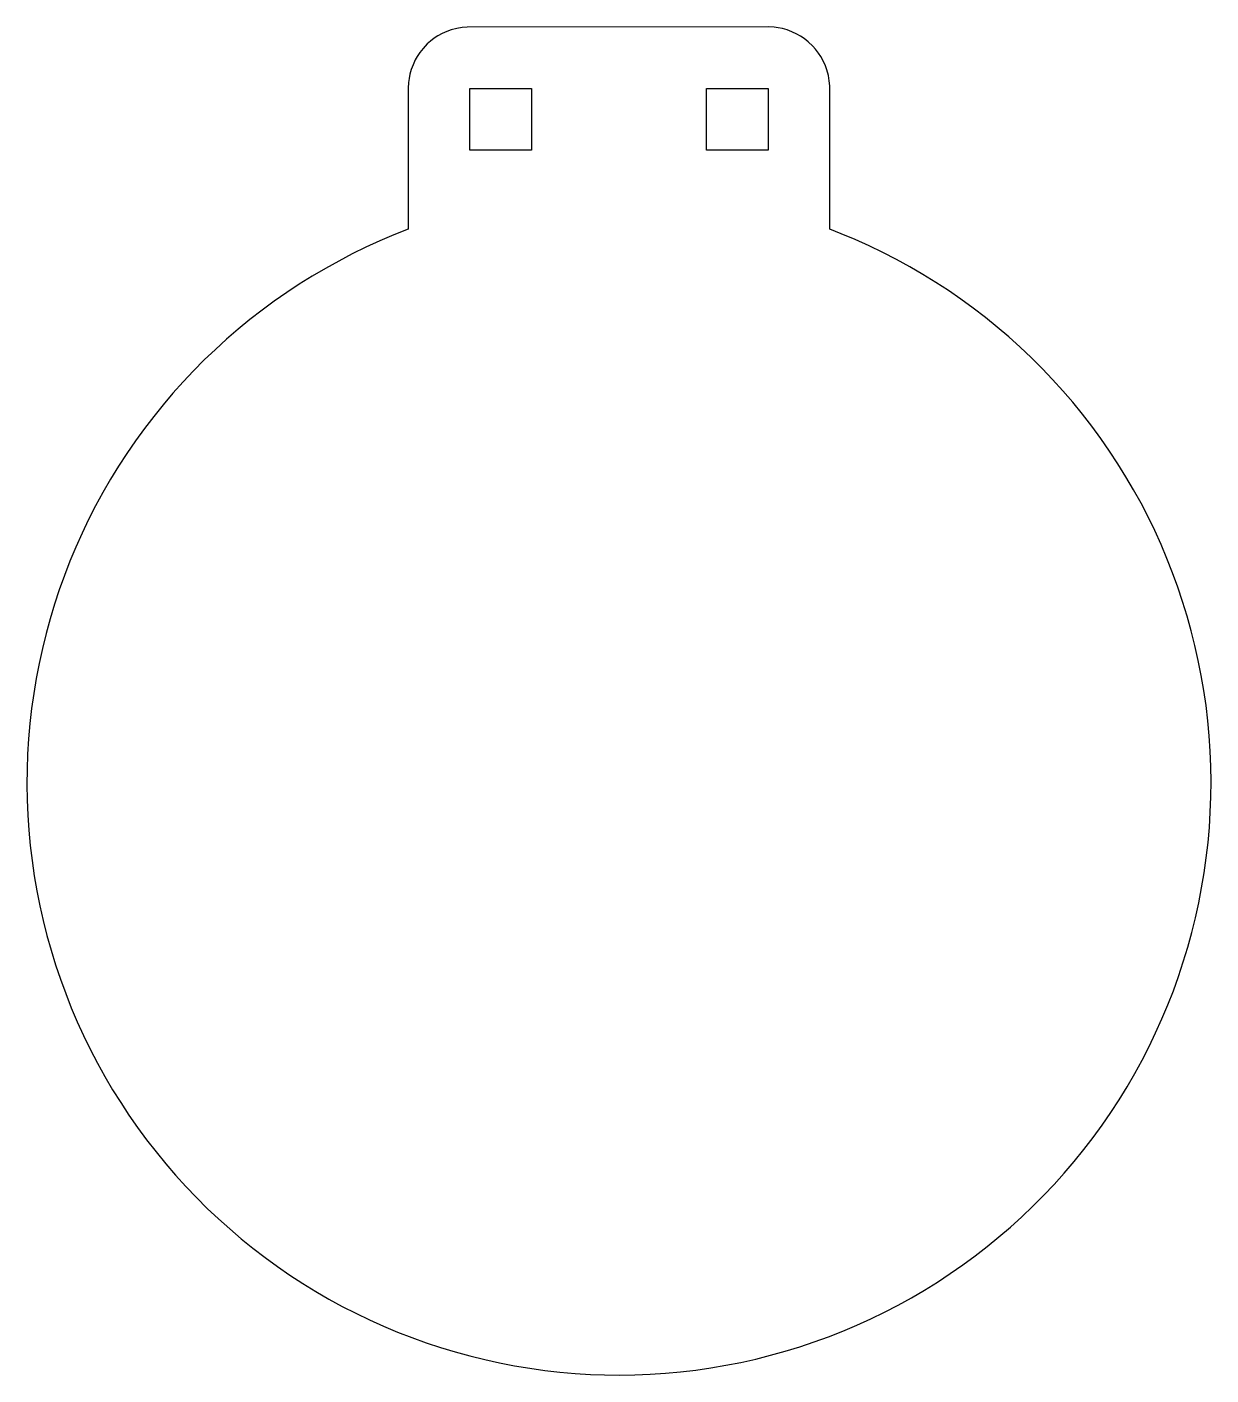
# Model space of a CAD drawing. Header units: metres. Extents: x 0 to 250, y 0 to 284.
import ezdxf

# ---------------------------------------------------------------- set-up
doc = ezdxf.new("R2010")
doc.units = ezdxf.units.M

msp = doc.modelspace()

# ---------------------------------------------------------------- linework, layer by layer
for p, q in [((156.606, 284.5), (92.9529, 284.488)), ((157.78, 284.437), (156.606, 284.5)), ((86.0049, 282.122), (85.1821, 281.491)), ((86.7424, 282.606), (86.0049, 282.122)), ((87.6637, 283.116), (86.7424, 282.606)), ((88.684, 283.575), (87.6637, 283.116)), ((89.5528, 283.886), (88.684, 283.575)), ((90.7439, 284.204), (89.5528, 283.886)), ((91.8869, 284.4), (90.7439, 284.204)), ((92.9529, 284.488), (91.8869, 284.4)), ((158.63, 284.324), (157.78, 284.437)), ((159.503, 284.148), (158.63, 284.324)), ((160.525, 283.861), (159.503, 284.148)), ((161.52, 283.492), (160.525, 283.861)), ((162.561, 283), (161.52, 283.492)), ((163.292, 282.584), (162.561, 283)), ((164.088, 282.055), (163.292, 282.584)), ((164.961, 281.369), (164.088, 282.055)), ((82.9445, 279.088), (82.4157, 278.292)), ((83.6307, 279.961), (82.9445, 279.088)), ((84.5297, 280.909), (83.6307, 279.961)), ((85.1821, 281.491), (84.5297, 280.909)), ((165.909, 280.47), (164.961, 281.369)), ((166.491, 279.818), (165.909, 280.47)), ((167.122, 278.995), (166.491, 279.818)), ((167.606, 278.258), (167.122, 278.995)), ((81.5084, 276.52), (81.1388, 275.525)), ((81.9996, 277.561), (81.5084, 276.52)), ((82.4157, 278.292), (81.9996, 277.561)), ((168.116, 277.336), (167.606, 278.258)), ((168.575, 276.316), (168.116, 277.336)), ((168.886, 275.447), (168.575, 276.316)), ((80.6758, 273.63), (80.5632, 272.78)), ((80.8516, 274.503), (80.6758, 273.63)), ((81.1388, 275.525), (80.8516, 274.503)), ((169.204, 274.256), (168.886, 275.447)), ((169.4, 273.113), (169.204, 274.256)), ((80.5004, 271.606), (80.5, 241.811)), ((80.5632, 272.78), (80.5004, 271.606)), ((93.5, 258.5), (93.5, 271.5)), ((93.5, 271.5), (106.5, 271.5)), ((106.5, 271.5), (106.5, 258.5)), ((143.5, 258.5), (143.5, 271.5)), ((143.5, 271.5), (156.5, 271.5)), ((156.5, 271.5), (156.5, 258.5)), ((169.488, 272.047), (169.4, 273.113)), ((169.5, 241.811), (169.488, 272.047)), ((106.5, 258.5), (93.5, 258.5)), ((156.5, 258.5), (143.5, 258.5)), ((74.493, 239.342), (71.5645, 238.003)), ((77.455, 240.605), (74.493, 239.342)), ((80.5, 241.811), (77.455, 240.605)), ((171.891, 240.872), (169.5, 241.811)), ((174.86, 239.626), (171.891, 240.872)), ((177.796, 238.303), (174.86, 239.626)), ((68.6715, 236.589), (65.8158, 235.101)), ((71.5645, 238.003), (68.6715, 236.589)), ((180.697, 236.906), (177.796, 238.303)), ((183.561, 235.434), (180.697, 236.906)), ((62.9995, 233.54), (60.2242, 231.907)), ((65.8158, 235.101), (62.9995, 233.54)), ((186.386, 233.889), (183.561, 235.434)), ((189.17, 232.272), (186.386, 233.889)), ((60.2242, 231.907), (57.492, 230.203)), ((191.912, 230.583), (189.17, 232.272)), ((194.544, 228.868), (191.912, 230.583)), ((54.8696, 228.473), (52.2275, 226.633)), ((57.492, 230.203), (54.8696, 228.473)), ((197.197, 227.042), (194.544, 228.868)), ((52.2275, 226.633), (49.6338, 224.724)), ((199.801, 225.149), (197.197, 227.042)), ((202.356, 223.189), (199.801, 225.149)), ((47.0901, 222.75), (44.5981, 220.711)), ((49.6338, 224.724), (47.0901, 222.75)), ((204.859, 221.164), (202.356, 223.189)), ((44.5981, 220.711), (42.1594, 218.608)), ((207.31, 219.075), (204.859, 221.164)), ((209.706, 216.923), (207.31, 219.075)), ((39.7757, 216.443), (37.4486, 214.217)), ((42.1594, 218.608), (39.7757, 216.443)), ((212.045, 214.711), (209.706, 216.923)), ((37.4486, 214.217), (35.1796, 211.933)), ((214.327, 212.439), (212.045, 214.711)), ((35.1796, 211.933), (32.9702, 209.59)), ((216.55, 210.109), (214.327, 212.439)), ((32.9702, 209.59), (30.8218, 207.192)), ((218.712, 207.723), (216.55, 210.109)), ((220.812, 205.282), (218.712, 207.723)), ((30.8218, 207.192), (28.7359, 204.738)), ((222.848, 202.787), (220.812, 205.282)), ((26.7625, 202.294), (24.8041, 199.738)), ((28.7359, 204.738), (26.7625, 202.294)), ((224.819, 200.241), (222.848, 202.787)), ((24.8041, 199.738), (22.9123, 197.132)), ((226.724, 197.645), (224.819, 200.241)), ((22.9123, 197.132), (21.0881, 194.479)), ((228.561, 195), (226.724, 197.645)), ((21.0881, 194.479), (19.3329, 191.779)), ((230.33, 192.31), (228.561, 195)), ((19.3329, 191.779), (17.6479, 189.035)), ((232.029, 189.574), (230.33, 192.31)), ((17.6479, 189.035), (16.0341, 186.249)), ((233.657, 186.796), (232.029, 189.574)), ((16.0341, 186.249), (14.4926, 183.422)), ((235.212, 183.977), (233.657, 186.796)), ((14.4926, 183.422), (13.0244, 180.556)), ((236.695, 181.118), (235.212, 183.977)), ((13.0244, 180.556), (11.6305, 177.653)), ((238.103, 178.222), (236.695, 181.118)), ((11.6305, 177.653), (10.3119, 174.716)), ((239.437, 175.291), (238.103, 178.222)), ((10.3119, 174.716), (9.06937, 171.745)), ((240.694, 172.327), (239.437, 175.291)), ((9.06937, 171.745), (7.90376, 168.743)), ((241.875, 169.331), (240.694, 172.327)), ((7.90376, 168.743), (6.81587, 165.713)), ((242.978, 166.306), (241.875, 169.331)), ((6.81587, 165.713), (5.8064, 162.655)), ((244.003, 163.253), (242.978, 166.306)), ((5.8064, 162.655), (4.87602, 159.572)), ((244.949, 160.175), (244.003, 163.253)), ((4.87602, 159.572), (4.02538, 156.466)), ((245.815, 157.074), (244.949, 160.175)), ((246.601, 153.952), (245.815, 157.074)), ((4.02538, 156.466), (3.25499, 153.34)), ((247.306, 150.81), (246.601, 153.952)), ((3.25499, 153.34), (2.5654, 150.195)), ((247.931, 147.651), (247.306, 150.81)), ((2.5654, 150.195), (1.95706, 147.033)), ((1.95706, 147.033), (1.43036, 143.856)), ((248.473, 144.477), (247.931, 147.651)), ((1.43036, 143.856), (0.985672, 140.667)), ((248.934, 141.29), (248.473, 144.477)), ((0.985672, 140.667), (0.623276, 137.467)), ((249.312, 138.092), (248.934, 141.29)), ((0.623276, 137.467), (0.343414, 134.259)), ((249.608, 134.886), (249.312, 138.092)), ((0.343414, 134.259), (0.146271, 131.045)), ((249.822, 131.673), (249.608, 134.886)), ((0.146271, 131.045), (0.031982, 127.827)), ((249.952, 128.455), (249.822, 131.673)), ((250, 125.236), (249.952, 128.455)), ((0.031982, 127.827), (0.000626, 124.607)), ((249.964, 122.016), (250, 125.236)), ((0.000626, 124.607), (0.052216, 121.388)), ((0.052216, 121.388), (0.186722, 118.17)), ((249.846, 118.798), (249.964, 122.016)), ((0.186722, 118.17), (0.404053, 114.958)), ((249.645, 115.584), (249.846, 118.798)), ((0.404053, 114.958), (0.704056, 111.752)), ((249.361, 112.377), (249.645, 115.584)), ((0.704056, 111.752), (1.08655, 108.554)), ((248.995, 109.178), (249.361, 112.377)), ((1.08655, 108.554), (1.55127, 105.368)), ((248.546, 105.989), (248.995, 109.178)), ((1.55127, 105.368), (2.09792, 102.195)), ((248.015, 102.813), (248.546, 105.989)), ((247.403, 99.6516), (248.015, 102.813)), ((2.09792, 102.195), (2.72612, 99.0367)), ((246.709, 96.5071), (247.403, 99.6516)), ((2.72612, 99.0367), (3.43546, 95.8957)), ((3.43546, 95.8957), (4.22546, 92.7741)), ((245.935, 93.3816), (246.709, 96.5071)), ((4.22546, 92.7741), (5.09563, 89.6738)), ((245.08, 90.277), (245.935, 93.3816)), ((5.09563, 89.6738), (6.04535, 86.597)), ((244.146, 87.1954), (245.08, 90.277)), ((6.04535, 86.597), (7.07401, 83.5457)), ((243.133, 84.139), (244.146, 87.1954)), ((7.07401, 83.5457), (8.18092, 80.5219)), ((242.041, 81.1097), (243.133, 84.139)), ((8.18092, 80.5219), (9.36536, 77.5276)), ((240.872, 78.1095), (242.041, 81.1097)), ((9.36536, 77.5276), (10.6265, 74.5648)), ((239.626, 75.1404), (240.872, 78.1095)), ((10.6265, 74.5648), (11.9636, 71.6355)), ((238.303, 72.2044), (239.626, 75.1404)), ((11.9636, 71.6355), (13.3757, 68.7416)), ((236.906, 69.3034), (238.303, 72.2044)), ((13.3757, 68.7416), (14.899, 65.8158)), ((235.434, 66.4394), (236.906, 69.3034)), ((14.899, 65.8158), (16.46, 62.9995)), ((233.889, 63.6142), (235.434, 66.4394)), ((16.46, 62.9995), (18.093, 60.2242)), ((232.272, 60.8298), (233.889, 63.6142)), ((18.093, 60.2242), (19.797, 57.492)), ((230.583, 58.088), (232.272, 60.8298)), ((19.797, 57.492), (21.5267, 54.8696)), ((228.824, 55.3905), (230.583, 58.088)), ((21.5267, 54.8696), (23.3675, 52.2275)), ((226.997, 52.7393), (228.824, 55.3905)), ((23.3675, 52.2275), (25.2757, 49.6338)), ((225.102, 50.136), (226.997, 52.7393)), ((25.2757, 49.6338), (27.2501, 47.0901)), ((223.14, 47.5824), (225.102, 50.136)), ((27.2501, 47.0901), (29.2893, 44.5981)), ((221.114, 45.0802), (223.14, 47.5824)), ((29.2893, 44.5981), (31.3921, 42.1594)), ((219.023, 42.631), (221.114, 45.0802)), ((31.3921, 42.1594), (33.557, 39.7757)), ((214.656, 37.8982), (216.87, 40.2365)), ((216.87, 40.2365), (219.023, 42.631)), ((33.557, 39.7757), (35.7826, 37.4486)), ((35.7826, 37.4486), (38.0673, 35.1796)), ((212.383, 35.6177), (214.656, 37.8982)), ((38.0673, 35.1796), (40.4098, 32.9702)), ((210.052, 33.3965), (212.383, 35.6177)), ((40.4098, 32.9702), (42.8084, 30.8218)), ((207.664, 31.2361), (210.052, 33.3965)), ((42.8084, 30.8218), (45.2615, 28.7359)), ((45.2615, 28.7359), (47.7058, 26.7625)), ((202.726, 27.1034), (205.221, 29.138)), ((205.221, 29.138), (207.664, 31.2361)), ((47.7058, 26.7625), (50.2619, 24.8041)), ((200.178, 25.1338), (202.726, 27.1034)), ((50.2619, 24.8041), (52.8676, 22.9123)), ((52.8676, 22.9123), (55.5211, 21.0881)), ((194.935, 21.3947), (197.581, 23.2305)), ((197.581, 23.2305), (200.178, 25.1338)), ((55.5211, 21.0881), (58.2207, 19.3329)), ((192.243, 19.6277), (194.935, 21.3947)), ((58.2207, 19.3329), (60.9647, 17.6479)), ((60.9647, 17.6479), (63.7511, 16.0341)), ((186.728, 16.3045), (189.507, 17.9306)), ((189.507, 17.9306), (192.243, 19.6277)), ((63.7511, 16.0341), (66.5782, 14.4926)), ((66.5782, 14.4926), (69.4441, 13.0244)), ((181.048, 13.2698), (183.907, 14.7506)), ((183.907, 14.7506), (186.728, 16.3045)), ((69.4441, 13.0244), (72.3468, 11.6305)), ((72.3468, 11.6305), (75.2845, 10.3119)), ((175.219, 10.5317), (178.151, 11.8632)), ((178.151, 11.8632), (181.048, 13.2698)), ((75.2845, 10.3119), (78.2551, 9.06937)), ((78.2551, 9.06937), (81.2568, 7.90376)), ((169.258, 8.09729), (172.254, 9.27608)), ((172.254, 9.27608), (175.219, 10.5317)), ((81.2568, 7.90376), (84.2875, 6.81587)), ((84.2875, 6.81587), (87.3452, 5.8064)), ((87.3452, 5.8064), (90.4279, 4.87602)), ((160.1, 5.02925), (163.179, 5.97316)), ((163.179, 5.97316), (166.232, 6.99608)), ((166.232, 6.99608), (169.258, 8.09729)), ((90.4279, 4.87602), (93.5336, 4.02538)), ((93.5336, 4.02538), (96.6601, 3.25499)), ((96.6601, 3.25499), (99.8054, 2.5654)), ((150.733, 2.6774), (153.875, 3.38081)), ((153.875, 3.38081), (156.998, 4.16493)), ((156.998, 4.16493), (160.1, 5.02925)), ((99.8054, 2.5654), (102.967, 1.95706)), ((102.967, 1.95706), (106.144, 1.43036)), ((106.144, 1.43036), (109.333, 0.985672)), ((109.333, 0.985672), (112.533, 0.623276)), ((112.533, 0.623276), (115.741, 0.343414)), ((115.741, 0.343414), (118.955, 0.146271)), ((118.955, 0.146271), (121.937, 0.037537)), ((121.937, 0.037537), (125.157, 0.000107)), ((125.157, 0.000107), (128.377, 0.045624)), ((128.377, 0.045624), (131.594, 0.174072)), ((131.594, 0.174072), (134.807, 0.385345)), ((134.807, 0.385345), (138.014, 0.679306)), ((138.014, 0.679306), (141.212, 1.05577)), ((141.212, 1.05577), (144.399, 1.5145)), ((144.399, 1.5145), (147.573, 2.05515)), ((147.573, 2.05515), (150.733, 2.6774))]:
    msp.add_line(p, q)

doc.saveas('drawing.dxf')
